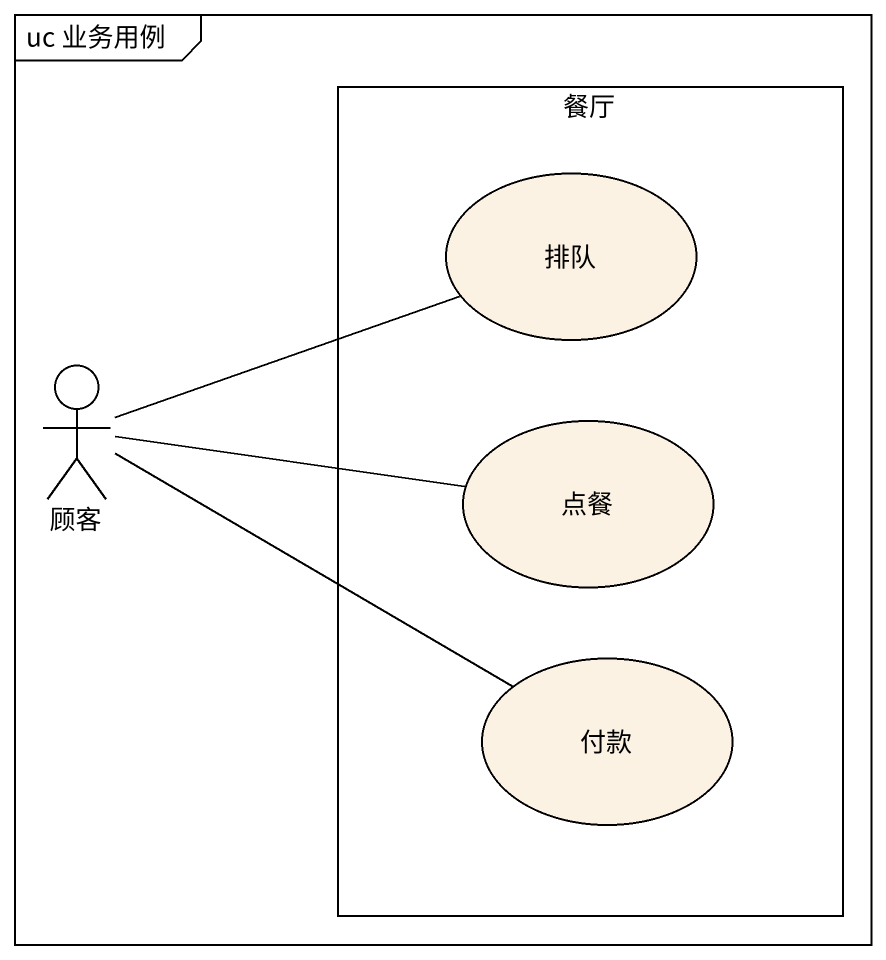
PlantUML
@startuml
mainframe uc 业务用例
rectangle 餐厅 {
  usecase 排队
  usecase 点餐
  usecase 付款
}
actor 顾客
顾客 -right- 排队
顾客 -right- 点餐
顾客 -right- 付款
@enduml
